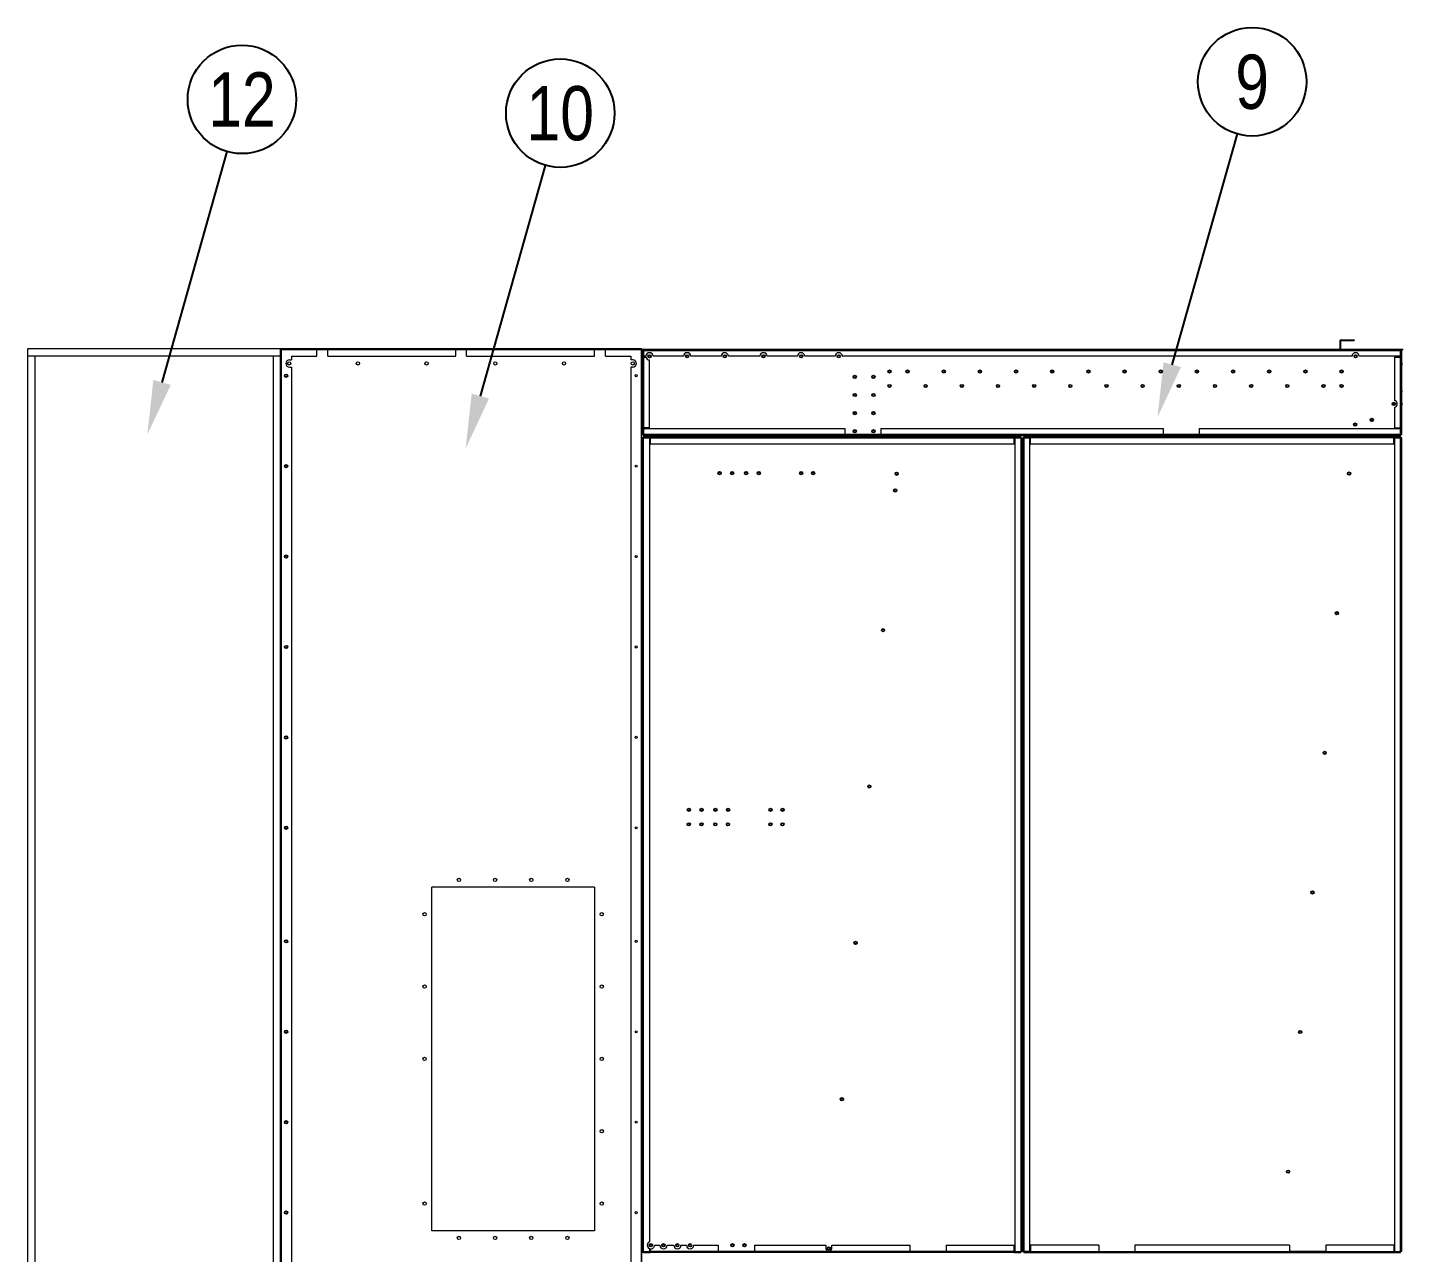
# Model space of a CAD drawing. Header units: millimetres. Extents: x -662366 to 32042, y -139401 to 24090.
# Drawn here: x 11528 to 15330, y 11380 to 14767 of the extents above; entities that cross this region are included whole.
import ezdxf
from ezdxf.enums import TextEntityAlignment as Align

# ---------------------------------------------------------------- set-up
doc = ezdxf.new("R2010")
doc.units = ezdxf.units.MM
doc.linetypes.add('HIDDEN', pattern=[0.375, 0.25, -0.125])
for name, color, linetype in [('냉각탑_dim', 1, 'Continuous'), ('냉각탑_text', 3, 'Continuous'), ('숨은선', 5, 'HIDDEN')]:
    doc.layers.add(name, color=color, linetype=linetype)
doc.styles.get("Standard").update_dxf_attribs({"font": 'arial.ttf'})

# ---------------------------------------------------------------- blocks, each defined once
blk = doc.blocks.new('1')
at = {"lineweight": 20}
for p, q in [((13226.4, 13877.9), (11528.4, 13877.9)), ((11528.4, 13877.9), (11528.4, 10877.9)), ((12228.4, 13877.9), (12228.4, 10939.9)), ((13226.4, 13877.9), (13226.4, 10939.9)), ((12228.4, 13857.9), (11528.4, 13857.9)), ((11548.4, 13857.9), (11548.4, 10897.9)), ((12208.4, 10897.6), (12208.4, 13857.9)), ((13096.4, 12389.9), (12646.4, 12389.9)), ((12646.4, 11439.9), (12646.4, 12389.9)), ((13096.4, 12389.9), (13096.4, 11439.9)), ((13096.4, 11439.9), (12646.4, 11439.9))]:
    blk.add_line(p, q, dxfattribs=at)
at = {"color": 0, "lineweight": 20}
for p, q in [((13228.4, 13877.6), (12228.4, 13877.6)), ((12228.4, 10877.6), (12228.4, 13877.6)), ((13228.4, 13877.6), (13228.4, 13874.1))]:
    blk.add_line(p, q, dxfattribs=at)
at = {"color": 5, "lineweight": 20}
for p, q in [((12328.4, 13857.9), (12328.4, 13877.9)), ((12358.4, 13857.9), (12358.4, 13877.9)), ((12712.4, 13857.9), (12712.4, 13877.9)), ((12742.4, 13857.9), (12742.4, 13877.9)), ((13096.4, 13857.9), (13096.4, 13877.9)), ((13126.4, 13857.9), (13126.4, 13877.9)), ((12252.9, 13847.9), (12258.4, 13847.9)), ((12258.4, 13857.9), (12258.4, 13847.9)), ((12258.4, 13857.9), (12328.4, 13857.9)), ((12258.4, 13857.9), (12328.4, 13857.9)), ((12328.4, 13876.3), (12358.4, 13876.3)), ((12358.4, 13857.9), (12712.4, 13857.9)), ((12712.4, 13876.3), (12742.4, 13876.3)), ((12742.4, 13857.9), (13096.4, 13857.9)), ((13096.4, 13876.3), (13126.4, 13876.3)), ((13126.4, 13857.9), (13196.4, 13857.9)), ((13196.4, 13857.9), (13196.4, 13847.9)), ((13201.9, 13847.9), (13196.4, 13847.9)), ((12252.9, 13827.9), (12258.4, 13827.9)), ((12258.4, 13827.9), (12258.4, 10939.9)), ((13196.4, 13827.9), (13196.4, 10939.9)), ((13201.9, 13827.9), (13196.4, 13827.9))]:
    blk.add_line(p, q, dxfattribs=at)
at = {"color": 7, "lineweight": 20, "ltscale": 0.001944}
for p, q in [((13231.9, 13874.1), (13231.9, 13877.6)), ((15324.9, 13874.1), (15324.9, 13877.6)), ((13228.4, 13855.6), (13231.9, 13855.6)), ((15328.4, 13855.6), (15324.9, 13855.6)), ((13228.4, 13659.6), (13231.9, 13659.6)), ((15328.4, 13659.6), (15324.9, 13659.6)), ((13231.9, 13641.1), (13231.9, 13637.6)), ((15324.9, 13641.1), (15324.9, 13637.6))]:
    blk.add_line(p, q, dxfattribs=at)
at = {"color": 7, "lineweight": 20}
for p, q in [((13231.9, 13877.6), (15324.9, 13877.6)), ((13231.9, 13874.1), (15324.9, 13874.1)), ((15190.9, 13857.6), (13781.4, 13857.6)), ((13228.4, 11382.7), (13228.4, 13632.5)), ((13231.5, 11382.7), (13231.5, 13632.5)), ((15324.9, 13637.6), (13231.9, 13637.6)), ((13248.4, 13632.5), (13248.4, 11409)), ((13250, 13635.6), (14256.8, 13635.6)), ((13250, 13632.5), (14256.8, 13632.5)), ((13250, 13615.6), (14256.8, 13615.6)), ((14258.4, 13632.5), (14258.4, 11382.7)), ((14275.3, 13632.5), (14275.3, 11382.7)), ((14278.4, 13632.5), (14278.4, 11382.7)), ((14280.4, 13632.5), (14280.4, 11382.7)), ((14283.5, 13632.5), (14283.5, 11382.7)), ((14300.4, 11382.7), (14300.4, 13632.5)), ((15306.8, 13635.6), (14302, 13635.6)), ((15306.8, 13632.5), (14302, 13632.5)), ((14302, 13615.6), (15306.8, 13615.6)), ((15308.4, 13632.5), (15308.4, 11382.7)), ((15325.3, 11382.7), (15325.3, 13632.5)), ((15328.4, 11382.7), (15328.4, 13632.5)), ((14256.8, 11379.6), (13250, 11379.6)), ((14302, 11379.6), (15306.8, 11379.6))]:
    blk.add_line(p, q, dxfattribs=at)
at = {"color": 7, "lineweight": 20, "ltscale": 0.0125}
for p, q in [((15156.9, 13900.1), (15156.9, 13877.6)), ((15158.9, 13900.1), (15158.9, 13877.6))]:
    blk.add_line(p, q, dxfattribs=at)
at = {"color": 7, "lineweight": 20, "ltscale": 0.020278}
for p, q in [((15160.4, 13903.6), (15196.9, 13903.6)), ((15160.4, 13901.6), (15196.9, 13901.6))]:
    blk.add_line(p, q, dxfattribs=at)
at = {"color": 7, "lineweight": 20, "ltscale": 0.001111}
for p, q in [((15196.9, 13903.6), (15196.9, 13901.6)), ((13230.4, 13874.1), (13228.4, 13874.1)), ((13231.9, 13857.6), (13231.9, 13855.6)), ((15328.4, 13874.1), (15326.4, 13874.1)), ((15328.4, 13838.7), (15330.4, 13838.7)), ((15328.4, 13835.6), (15330.4, 13835.6)), ((13231.9, 13659.6), (13231.9, 13657.6)), ((13228.4, 13641.1), (13230.4, 13641.1)), ((13777.9, 13637.6), (13777.9, 13635.6)), ((13789.4, 13637.6), (13789.4, 13635.6)), ((13792.9, 13635.6), (13792.9, 13637.6)), ((13794.9, 13635.6), (13794.9, 13637.6)), ((13796.4, 13637.6), (13796.4, 13635.6)), ((13892.4, 13637.6), (13892.4, 13635.6)), ((13894.4, 13635.6), (13894.4, 13637.6)), ((13896.4, 13635.6), (13896.4, 13637.6)), ((13945.4, 13637.6), (13945.4, 13635.6)), ((13947.4, 13637.6), (13947.4, 13635.6)), ((14278.4, 13631.6), (14280.4, 13631.6)), ((15173.4, 13637.6), (15173.4, 13635.6)), ((15175.4, 13635.6), (15175.4, 13637.6)), ((15326.4, 13641.1), (15328.4, 13641.1)), ((14278.4, 13605.1), (14280.4, 13605.1)), ((14278.4, 13601.6), (14280.4, 13601.6)), ((14280.4, 13583.6), (14278.4, 13583.6))]:
    blk.add_line(p, q, dxfattribs=at)
at = {"color": 7, "lineweight": 20, "ltscale": 0.003944}
blk.add_line((15324.9, 13877.6), (15332, 13877.6), dxfattribs=at)
at = {"color": 7, "lineweight": 20, "ltscale": 0.010278}
for p, q in [((13228.4, 13874.1), (13228.4, 13855.6)), ((13230.4, 13855.6), (13230.4, 13874.1)), ((15324.9, 13855.6), (15324.9, 13874.1)), ((15326.4, 13874.1), (15326.4, 13855.6)), ((15328.4, 13855.6), (15328.4, 13874.1)), ((13228.4, 13659.6), (13228.4, 13641.1)), ((13230.4, 13641.1), (13230.4, 13659.6)), ((15324.9, 13641.1), (15324.9, 13659.6)), ((15326.4, 13659.6), (15326.4, 13641.1)), ((15328.4, 13641.1), (15328.4, 13659.6)), ((13250, 13635.6), (13231.5, 13635.6)), ((13231.5, 13634), (13250, 13634)), ((13231.5, 13632.5), (13250, 13632.5)), ((14275.3, 13635.6), (14256.8, 13635.6)), ((14256.8, 13634), (14275.3, 13634)), ((14256.8, 13632.5), (14275.3, 13632.5)), ((14302, 13635.6), (14283.5, 13635.6)), ((14283.5, 13634), (14302, 13634)), ((14283.5, 13632.5), (14302, 13632.5)), ((15325.3, 13635.6), (15306.8, 13635.6)), ((15306.8, 13634), (15325.3, 13634)), ((15306.8, 13632.5), (15325.3, 13632.5)), ((13250, 11381.2), (13231.5, 11381.2)), ((13231.5, 11379.6), (13250, 11379.6)), ((14275.3, 11381.2), (14256.8, 11381.2)), ((14256.8, 11379.6), (14275.3, 11379.6)), ((14302, 11381.2), (14283.5, 11381.2)), ((14283.5, 11379.6), (14302, 11379.6)), ((15325.3, 11381.2), (15306.8, 11381.2)), ((15306.8, 11379.6), (15325.3, 11379.6))]:
    blk.add_line(p, q, dxfattribs=at)
at = {"color": 7, "lineweight": 20, "ltscale": 0.108889}
for p, q in [((13228.4, 13855.6), (13228.4, 13659.6)), ((13231.9, 13855.6), (13231.9, 13659.6)), ((15324.9, 13659.6), (15324.9, 13855.6)), ((15328.4, 13659.6), (15328.4, 13855.6))]:
    blk.add_line(p, q, dxfattribs=at)
at = {"color": 7, "lineweight": 20, "ltscale": 0.000833333}
for p, q in [((13231.9, 13874.1), (13230.4, 13874.1)), ((15324.9, 13874.1), (15326.4, 13874.1)), ((13231.9, 13641.1), (13230.4, 13641.1)), ((13231.5, 13632.5), (13231.5, 13634)), ((14275.3, 13632.5), (14275.3, 13634)), ((14283.5, 13632.5), (14283.5, 13634)), ((15324.9, 13641.1), (15326.4, 13641.1)), ((15325.3, 13632.5), (15325.3, 13634)), ((13231.5, 11382.7), (13231.5, 11381.2)), ((15325.3, 11382.7), (15325.3, 11381.2))]:
    blk.add_line(p, q, dxfattribs=at)
at = {"color": 7, "lineweight": 20, "ltscale": 0.009167}
for p, q in [((13231.9, 13874.1), (13231.9, 13857.6)), ((15308.4, 13855.6), (15324.9, 13855.6)), ((15324.9, 13857.6), (15324.9, 13874.1)), ((13248.4, 13659.6), (13231.9, 13659.6)), ((13231.9, 13657.6), (13231.9, 13641.1)), ((13788.4, 13657.6), (13788.4, 13641.1)), ((13888.4, 13657.6), (13888.4, 13641.1)), ((14668.4, 13657.6), (14668.4, 13641.1)), ((14768.4, 13657.6), (14768.4, 13641.1)), ((15308.4, 13659.6), (15324.9, 13659.6)), ((15324.9, 13641.1), (15324.9, 13657.6))]:
    blk.add_line(p, q, dxfattribs=at)
at = {"color": 7, "lineweight": 20, "ltscale": 0.003611}
blk.add_line((13238.4, 13857.6), (13231.9, 13857.6), dxfattribs=at)
at = {"color": 7, "lineweight": 20, "ltscale": 0.003723}
blk.add_line((13231.9, 13855.6), (13238.6, 13855.6), dxfattribs=at)
at = {"color": 7, "lineweight": 20, "ltscale": 0.104444}
blk.add_line((13248.4, 13659.6), (13248.4, 13847.6), dxfattribs=at)
at = {"color": 7, "lineweight": 20, "ltscale": 0.046667}
for p, q in [((13342.4, 13857.6), (13258.4, 13857.6)), ((13446.4, 13857.6), (13362.4, 13857.6)), ((13657.4, 13857.6), (13573.4, 13857.6)), ((13761.4, 13857.6), (13677.4, 13857.6))]:
    blk.add_line(p, q, dxfattribs=at)
at = {"color": 7, "lineweight": 20, "ltscale": 0.048333}
blk.add_line((13553.4, 13857.6), (13466.4, 13857.6), dxfattribs=at)
at = {"color": 7, "lineweight": 20, "ltscale": 0.063333}
blk.add_line((15324.9, 13857.6), (15210.9, 13857.6), dxfattribs=at)
at = {"color": 7, "lineweight": 20, "ltscale": 0.066606}
blk.add_line((15308.4, 13855.6), (15308.4, 13735.7), dxfattribs=at)
at = {"color": 7, "lineweight": 20, "ltscale": 0.003056}
blk.add_line((15324.9, 13874.5), (15330.4, 13874.5), dxfattribs=at)
at = {"color": 7, "lineweight": 20, "ltscale": 0.001843}
blk.add_line((14359.4, 13813.9), (14359.4, 13817.2), dxfattribs=at)
at = {"color": 7, "lineweight": 20, "ltscale": 0.00282}
for p, q in [((15307.3, 13728.7), (15303.1, 13725.8)), ((15246.6, 13684.7), (15242.5, 13681.7))]:
    blk.add_line(p, q, dxfattribs=at)
at = {"color": 7, "lineweight": 20, "ltscale": 0.001373}
for p, q in [((15328.4, 13760.7), (15330.4, 13762.1)), ((15330.4, 13728.9), (15328.4, 13727.4)), ((15330.4, 13725), (15328.4, 13723.6))]:
    blk.add_line(p, q, dxfattribs=at)
at = {"color": 7, "lineweight": 20, "ltscale": 0.03146}
blk.add_line((15308.4, 13716.2), (15308.4, 13659.6), dxfattribs=at)
at = {"color": 7, "lineweight": 20, "ltscale": 0.309167}
for p, q in [((13231.9, 13657.6), (13788.4, 13657.6)), ((14768.4, 13657.6), (15324.9, 13657.6)), ((13788.4, 13641.1), (13231.9, 13641.1)), ((15324.9, 13641.1), (14768.4, 13641.1))]:
    blk.add_line(p, q, dxfattribs=at)
at = {"color": 7, "lineweight": 20, "ltscale": 0.433333}
for p, q in [((13888.4, 13657.6), (14668.4, 13657.6)), ((14668.4, 13641.1), (13888.4, 13641.1))]:
    blk.add_line(p, q, dxfattribs=at)
at = {"color": 7, "lineweight": 20, "ltscale": 0.001722}
for p, q in [((13231.5, 13632.5), (13228.4, 13632.5)), ((13250, 13632.5), (13250, 13635.6)), ((14256.8, 13632.5), (14256.8, 13635.6)), ((14275.3, 13632.5), (14278.4, 13632.5)), ((14280.4, 13632.5), (14283.5, 13632.5)), ((14302, 13635.6), (14302, 13632.5)), ((15306.8, 13635.6), (15306.8, 13632.5)), ((15328.4, 13632.5), (15325.3, 13632.5)), ((13231.5, 11382.7), (13228.4, 11382.7)), ((13250, 11382.7), (13250, 11379.6)), ((14256.8, 11382.7), (14256.8, 11379.6)), ((14275.3, 11382.7), (14278.4, 11382.7)), ((14280.4, 11382.7), (14283.5, 11382.7)), ((14302, 11379.6), (14302, 11382.7)), ((15306.8, 11379.6), (15306.8, 11382.7)), ((15328.4, 11382.7), (15325.3, 11382.7))]:
    blk.add_line(p, q, dxfattribs=at)
at = {"color": 7, "lineweight": 20, "ltscale": 0.000888889}
for p, q in [((13231.5, 13635.6), (13231.5, 13634)), ((14275.3, 13634), (14275.3, 13635.6)), ((14283.5, 13635.6), (14283.5, 13634)), ((15325.3, 13634), (15325.3, 13635.6)), ((13231.5, 11381.2), (13231.5, 11379.6)), ((13250, 11382.7), (13248.4, 11382.7)), ((14275.3, 11379.6), (14275.3, 11381.2)), ((14283.5, 11381.2), (14283.5, 11379.6)), ((15308.4, 11382.7), (15306.8, 11382.7)), ((15325.3, 11379.6), (15325.3, 11381.2))]:
    blk.add_line(p, q, dxfattribs=at)
at = {"color": 7, "lineweight": 20, "ltscale": 0.009389}
for p, q in [((13248.4, 13632.5), (13231.5, 13632.5)), ((13250, 13632.5), (13250, 13615.6)), ((14256.8, 13615.6), (14256.8, 13632.5)), ((14275.3, 13632.5), (14258.4, 13632.5)), ((14300.4, 13632.5), (14283.5, 13632.5)), ((14302, 13615.6), (14302, 13632.5)), ((15306.8, 13615.6), (15306.8, 13632.5)), ((15308.4, 13632.5), (15325.3, 13632.5)), ((13231.5, 11382.7), (13248.4, 11382.7)), ((13438.4, 11399.6), (13438.4, 11382.7)), ((13538.4, 11399.6), (13538.4, 11382.7)), ((13968.4, 11399.6), (13968.4, 11382.7)), ((14068.4, 11399.6), (14068.4, 11382.7)), ((14256.8, 11382.7), (14256.8, 11399.6)), ((14258.4, 11382.7), (14275.3, 11382.7)), ((14300.4, 11382.7), (14283.5, 11382.7)), ((14302, 11399.6), (14302, 11382.7)), ((14490.4, 11399.6), (14490.4, 11382.7)), ((14590.4, 11399.6), (14590.4, 11382.7)), ((15018.4, 11399.6), (15018.4, 11382.7)), ((15118.4, 11399.6), (15118.4, 11382.7)), ((15306.8, 11399.6), (15306.8, 11382.7)), ((15308.4, 11382.7), (15325.3, 11382.7))]:
    blk.add_line(p, q, dxfattribs=at)
at = {"color": 7, "lineweight": 20, "ltscale": 0.055556}
for p, q in [((13888.4, 13641.1), (13788.4, 13641.1)), ((13888.4, 13641.1), (13788.4, 13641.1)), ((14768.4, 13641.1), (14668.4, 13641.1)), ((14768.4, 13641.1), (14668.4, 13641.1)), ((13538.4, 11382.7), (13438.4, 11382.7)), ((13538.4, 11382.7), (13438.4, 11382.7)), ((14068.4, 11382.7), (13968.4, 11382.7)), ((14490.4, 11382.7), (14590.4, 11382.7)), ((15018.4, 11382.7), (15118.4, 11382.7)), ((15118.4, 11382.7), (15018.4, 11382.7))]:
    blk.add_line(p, q, dxfattribs=at)
at = {"color": 7, "lineweight": 20, "ltscale": 0.00115}
for p, q in [((13928.2, 13637.6), (13927.7, 13635.6)), ((13930.3, 13637.6), (13929.7, 13635.6))]:
    blk.add_line(p, q, dxfattribs=at)
at = {"color": 7, "lineweight": 20, "ltscale": 0.004182}
blk.add_line((13248.4, 11390.2), (13248.4, 11382.7), dxfattribs=at)
at = {"color": 7, "lineweight": 20, "ltscale": 0.000339664}
blk.add_line((13249.3, 11401.1), (13249.9, 11401.1), dxfattribs=at)
at = {"color": 7, "lineweight": 20, "ltscale": 0.002082}
blk.add_line((13249.9, 11397.3), (13249.9, 11401.1), dxfattribs=at)
at = {"color": 7, "lineweight": 20, "ltscale": 0.003933}
blk.add_line((13250, 11389.8), (13250, 11382.7), dxfattribs=at)
at = {"color": 7, "lineweight": 20, "ltscale": 0.104667}
for p, q in [((13438.4, 11382.7), (13250, 11382.7)), ((14068.4, 11399.6), (14256.8, 11399.6)), ((14256.8, 11382.7), (14068.4, 11382.7)), ((14490.4, 11399.6), (14302, 11399.6)), ((14302, 11382.7), (14490.4, 11382.7)), ((15306.8, 11399.6), (15118.4, 11399.6)), ((15118.4, 11382.7), (15306.8, 11382.7))]:
    blk.add_line(p, q, dxfattribs=at)
at = {"color": 7, "lineweight": 20, "ltscale": 0.008333}
for p, q in [((13261.9, 11399.6), (13276.9, 11399.6)), ((13335.3, 11399.6), (13350.3, 11399.6))]:
    blk.add_line(p, q, dxfattribs=at)
at = {"color": 7, "lineweight": 20, "ltscale": 0.010222}
blk.add_line((13296.9, 11399.6), (13315.3, 11399.6), dxfattribs=at)
at = {"color": 7, "lineweight": 20, "ltscale": 0.037841}
blk.add_line((13370.3, 11399.6), (13438.4, 11399.6), dxfattribs=at)
at = {"color": 7, "lineweight": 20, "ltscale": 0.109965}
blk.add_line((13538.4, 11399.6), (13736.3, 11399.6), dxfattribs=at)
at = {"color": 7, "lineweight": 20, "ltscale": 0.238889}
blk.add_line((13968.4, 11382.7), (13538.4, 11382.7), dxfattribs=at)
at = {"color": 7, "lineweight": 20, "ltscale": 0.004802}
for p, q in [((13736.3, 11399.6), (13736.3, 11390.9)), ((13752.3, 11390.9), (13752.3, 11399.6))]:
    blk.add_line(p, q, dxfattribs=at)
at = {"color": 7, "lineweight": 20, "ltscale": 0.120035}
blk.add_line((13752.3, 11399.6), (13968.4, 11399.6), dxfattribs=at)
at = {"color": 7, "lineweight": 20, "ltscale": 0.237778}
for p, q in [((15018.4, 11399.6), (14590.4, 11399.6)), ((14590.4, 11382.7), (15018.4, 11382.7))]:
    blk.add_line(p, q, dxfattribs=at)
at = {"lineweight": 20}
for centre, radius in [((12251.9, 13837.9), 4.5), ((12441.9, 13837.9), 4.5), ((12631.9, 13837.9), 4.5), ((12821.9, 13837.9), 4.5), ((13011.9, 13837.9), 4.5), ((13201.9, 13837.9), 4.5), ((12243.4, 13803.9), 4.5), ((12243.4, 13803.9), 3), ((13211.4, 13803.9), 3), ((12243.4, 13553.9), 4.5), ((12243.4, 13553.9), 3), ((13211.4, 13553.9), 3), ((12243.4, 13303.9), 4.5), ((12243.4, 13303.9), 3), ((13211.4, 13303.9), 3), ((12243.4, 13053.9), 4.5), ((12243.4, 13053.9), 3), ((13211.4, 13053.9), 3), ((12243.4, 12803.9), 4.5), ((12243.4, 12803.9), 3), ((13211.4, 12803.9), 3), ((12243.4, 12553.9), 4.5), ((12243.4, 12553.9), 3), ((13211.4, 12553.9), 3), ((12721.4, 12409.9), 4.5), ((12821.4, 12409.9), 4.5), ((12921.4, 12409.9), 4.5), ((13021.4, 12409.9), 4.5), ((12626.4, 12314.9), 4.5), ((13116.4, 12314.9), 4.5), ((12243.4, 12239.9), 4.5), ((12243.4, 12239.9), 3), ((13211.4, 12239.9), 3), ((12626.4, 12114.9), 4.5), ((13116.4, 12114.9), 4.5), ((12243.4, 11989.9), 4.5), ((12243.4, 11989.9), 3), ((13211.4, 11989.9), 3), ((12626.4, 11914.9), 4.5), ((13116.4, 11914.9), 4.5), ((12243.4, 11739.9), 4.5), ((12243.4, 11739.9), 3), ((13116.4, 11714.9), 4.5), ((13211.4, 11739.9), 3), ((12243.4, 11489.9), 4.5), ((12243.4, 11489.9), 3), ((12626.4, 11514.9), 4.5), ((13116.4, 11514.9), 4.5), ((13211.4, 11489.9), 3), ((12721.4, 11419.9), 4.5), ((12821.4, 11419.9), 4.5), ((12921.4, 11419.9), 4.5), ((13021.4, 11419.9), 4.5)]:
    blk.add_circle(centre, radius, dxfattribs=at)
at = {"color": 7, "lineweight": 20}
for centre, radius in [((13248.4, 13857.6), 4.5), ((13248.4, 13857.6), 3), ((13352.4, 13857.6), 4.5), ((13352.4, 13857.6), 3), ((13456.4, 13857.6), 4.5), ((13456.4, 13857.6), 3), ((13563.4, 13857.6), 4.5), ((13563.4, 13857.6), 3), ((13667.4, 13857.6), 4.5), ((13667.4, 13857.6), 3), ((13771.4, 13857.6), 4.5), ((13771.4, 13857.6), 3), ((15200.9, 13857.6), 4.5), ((15200.9, 13857.6), 3), ((13815.9, 13800.6), 4.5), ((13815.9, 13800.6), 3), ((13867.4, 13800.6), 4.5), ((13867.4, 13800.6), 3), ((13911.9, 13815.6), 4.5), ((13911.9, 13815.6), 3), ((13961.9, 13815.6), 4.5), ((13961.9, 13815.6), 3), ((14061.9, 13815.6), 4.5), ((14061.9, 13815.6), 3), ((14161.9, 13815.6), 4.5), ((14161.9, 13815.6), 3), ((14261.9, 13815.6), 4.5), ((14261.9, 13815.6), 3), ((14361.9, 13815.6), 4.5), ((14361.9, 13815.6), 3), ((14461.9, 13815.6), 4.5), ((14461.9, 13815.6), 3), ((14561.9, 13815.6), 4.5), ((14561.9, 13815.6), 3), ((14661.9, 13815.6), 4.5), ((14661.9, 13815.6), 3), ((14761.9, 13815.6), 4.5), ((14761.9, 13815.6), 3), ((14861.9, 13815.6), 4.5), ((14861.9, 13815.6), 3), ((14961.9, 13815.6), 4.5), ((14961.9, 13815.6), 3), ((15061.9, 13815.6), 4.5), ((15061.9, 13815.6), 3), ((15161.9, 13815.6), 4.5), ((15161.9, 13815.6), 3), ((13911.9, 13775.6), 4.5), ((13911.9, 13775.6), 3), ((14011.9, 13775.6), 4.5), ((14011.9, 13775.6), 3), ((14111.9, 13775.6), 4.5), ((14111.9, 13775.6), 3), ((14211.9, 13775.6), 4.5), ((14211.9, 13775.6), 3), ((14311.9, 13775.6), 4.5), ((14311.9, 13775.6), 3), ((14411.9, 13775.6), 4.5), ((14411.9, 13775.6), 3), ((14511.9, 13775.6), 4.5), ((14511.9, 13775.6), 3), ((14611.9, 13775.6), 4.5), ((14611.9, 13775.6), 3), ((14711.9, 13775.6), 4.5), ((14711.9, 13775.6), 3), ((14811.9, 13775.6), 4.5), ((14811.9, 13775.6), 3), ((14911.9, 13775.6), 4.5), ((14911.9, 13775.6), 3), ((15011.9, 13775.6), 4.5), ((15011.9, 13775.6), 3), ((15111.9, 13775.6), 4.5), ((15111.9, 13775.6), 3), ((15161.9, 13775.6), 4.5), ((15161.9, 13775.6), 3), ((13815.9, 13750.6), 4.5), ((13815.9, 13750.6), 3), ((13867.4, 13750.6), 4.5), ((13867.4, 13750.6), 3), ((15306.1, 13726), 4.5), ((15306.1, 13726), 3), ((13815.9, 13700.6), 4.5), ((13815.9, 13700.6), 3), ((13867.4, 13700.6), 4.5), ((13867.4, 13700.6), 3), ((13815.9, 13650.6), 4.5), ((13815.9, 13650.6), 3), ((13867.4, 13650.6), 4.5), ((13867.4, 13650.6), 3), ((15199.5, 13669), 4.5), ((15199.5, 13669), 3), ((15245.5, 13681.9), 4.5), ((15245.5, 13681.9), 3), ((13441.9, 13534.6), 4.5), ((13441.9, 13534.6), 3), ((13476.9, 13534.6), 4.5), ((13476.9, 13534.6), 3), ((13515.3, 13534.6), 4.5), ((13515.3, 13534.6), 3), ((13550.3, 13534.6), 4.5), ((13550.3, 13534.6), 3), ((13667.7, 13534.6), 4.5), ((13667.7, 13534.6), 3), ((13700.7, 13534.6), 4.5), ((13700.7, 13534.6), 3), ((13931.7, 13532.8), 4.5), ((13931.7, 13532.8), 3), ((15182.6, 13533.3), 4.5), ((15182.6, 13533.3), 3), ((13927.7, 13486.9), 4.5), ((13927.7, 13486.9), 3), ((15148.9, 13147.3), 4.5), ((15148.9, 13147.3), 3), ((13893.9, 13100.4), 4.5), ((13893.9, 13100.4), 3), ((15115.1, 12761.2), 4.5), ((15115.1, 12761.2), 3), ((13856.1, 12668.1), 4.5), ((13856.1, 12668.1), 3), ((13357.2, 12603.6), 4.5), ((13357.2, 12603.6), 3), ((13392.2, 12603.6), 4.5), ((13392.2, 12603.6), 3), ((13430.6, 12603.6), 4.5), ((13430.6, 12603.6), 3), ((13465.6, 12603.6), 4.5), ((13465.6, 12603.6), 3), ((13583, 12603.6), 4.5), ((13583, 12603.6), 3), ((13616.2, 12603.6), 4.5), ((13616.2, 12603.6), 3), ((13356.9, 12563.6), 4.5), ((13356.9, 12563.6), 3), ((13391.9, 12563.6), 4.5), ((13391.9, 12563.6), 3), ((13430.3, 12563.6), 4.5), ((13430.3, 12563.6), 3), ((13465.3, 12563.6), 4.5), ((13465.3, 12563.6), 3), ((13582.7, 12563.6), 4.5), ((13582.7, 12563.6), 3), ((13615.7, 12563.6), 4.5), ((13615.7, 12563.6), 3), ((15081.3, 12375.2), 4.5), ((15081.3, 12375.2), 3), ((13818.2, 12235.7), 4.5), ((13818.2, 12235.7), 3), ((15047.6, 11989.2), 4.5), ((15047.6, 11989.2), 3), ((13780.4, 11803.4), 4.5), ((13780.4, 11803.4), 3), ((15013.8, 11603.2), 4.5), ((15013.8, 11603.2), 3), ((13251.9, 11399.6), 4.5), ((13251.9, 11399.6), 3), ((13286.9, 11399.6), 4.5), ((13286.9, 11399.6), 3), ((13325.3, 11399.6), 4.5), ((13325.3, 11399.6), 3), ((13360.3, 11399.6), 4.5), ((13360.3, 11399.6), 3), ((13477.7, 11399.6), 4.5), ((13477.7, 11399.6), 3), ((13510.9, 11399.6), 4.5), ((13510.9, 11399.6), 3), ((13744.3, 11390.9), 4.5), ((13744.3, 11390.9), 3)]:
    blk.add_circle(centre, radius, dxfattribs=at)
for centre, radius, start, end in [((13232, 13874), 3.6, 91.5918, 178.4088), ((13232, 13874), 3.6, 90, 90.2418), ((13787.8, 13874), 3.6, 89.7582, 90), ((13796.9, 13874.1), 3.5, 90, 90.2449), ((15160.4, 13900.1), 3.5, 90, 180), ((15160.4, 13900.1), 1.5, 90, 180), ((13232, 13874), 1.6, 93.5833, 176.4167), ((13248.4, 13857.6), 10, 360, 180), ((13248.4, 13857.6), 10, 191.5372, 270), ((13352.4, 13857.6), 10, 360, 180), ((13456.4, 13857.6), 10, 360, 180), ((13563.4, 13857.6), 10, 360, 180), ((13667.4, 13857.6), 10, 360, 180), ((13771.4, 13857.6), 10, 360, 180), ((15200.9, 13857.6), 10, 360, 180), ((15306.1, 13726), 10, 283.0714, 76.9286), ((13251.9, 11399.6), 10, 110.4057, 249.5943), ((13231.9, 11383.1), 3.5, 175, 263.6565), ((13231.9, 11383.1), 1.5, 195.4662, 255.061), ((13251.9, 11399.6), 10, 259.1251, 360), ((13286.9, 11399.6), 10, 180, 360), ((13325.3, 11399.6), 10, 180, 360), ((13360.3, 11399.6), 10, 180, 360), ((13744.3, 11390.9), 8, 180, 360)]:
    blk.add_arc(centre, radius, start, end, dxfattribs=at)
at = {"color": 5, "lineweight": 20}
for centre, start, end in [((12252.9, 13837.9), 90, 270), ((13201.9, 13837.9), 270, 90)]:
    blk.add_arc(centre, 10, start, end, dxfattribs=at)
at = {"layer": '냉각탑_dim', "lineweight": -3}
for points in [[(14717.9, 13827.6), (14653.1, 13690), (14669.8, 13841.2)], [(11924.6, 13778.7), (11859.8, 13641.2), (11876.5, 13792.3)], [(12804.7, 13740.7), (12739.9, 13603.1), (12756.6, 13754.3)]]:
    blk.add_solid(points, dxfattribs=at)
at = {"layer": '숨은선', "lineweight": 20, "ltscale": 4}
for p, q in [((12230, 13876.3), (12230, 10941.5)), ((12230, 13876.3), (12328.4, 13876.3)), ((12258.4, 13876.3), (12712.4, 13876.3)), ((12742.4, 13876.3), (13096.4, 13876.3)), ((13126.4, 13876.3), (13226.4, 13876.3)), ((13224.8, 13876.3), (13224.8, 10941.5))]:
    blk.add_line(p, q, dxfattribs=at)

msp = doc.modelspace()

# ---------------------------------------------------------------- linework, layer by layer
at = {"layer": '냉각탑_dim', "linetype": 'ByBlock', "lineweight": -3}
for points in [[(14693.9, 13834.4), (14874, 14472.5)], [(11900.6, 13785.5), (12080.7, 14423.6)], [(12780.7, 13747.5), (12960.8, 14385.5)]]:
    msp.add_lwpolyline(points, dxfattribs=at)
for centre in [(14914.7, 14616.8), (12121.4, 14568), (13001.5, 14529.9)]:
    msp.add_circle(centre, 150, dxfattribs=at)

# ---------------------------------------------------------------- block references
msp.add_blockref('1', (0, 0))

# ---------------------------------------------------------------- texts
at = {"layer": '냉각탑_text', "width": 0.8}
for s, p in [('9', (14914.7, 14616.8)), ('12', (12121.4, 14568)), ('10', (13001.5, 14529.9))]:
    msp.add_text(s, height=150, dxfattribs=at).set_placement(p, align=Align.MIDDLE_CENTER)

doc.saveas('drawing.dxf')
